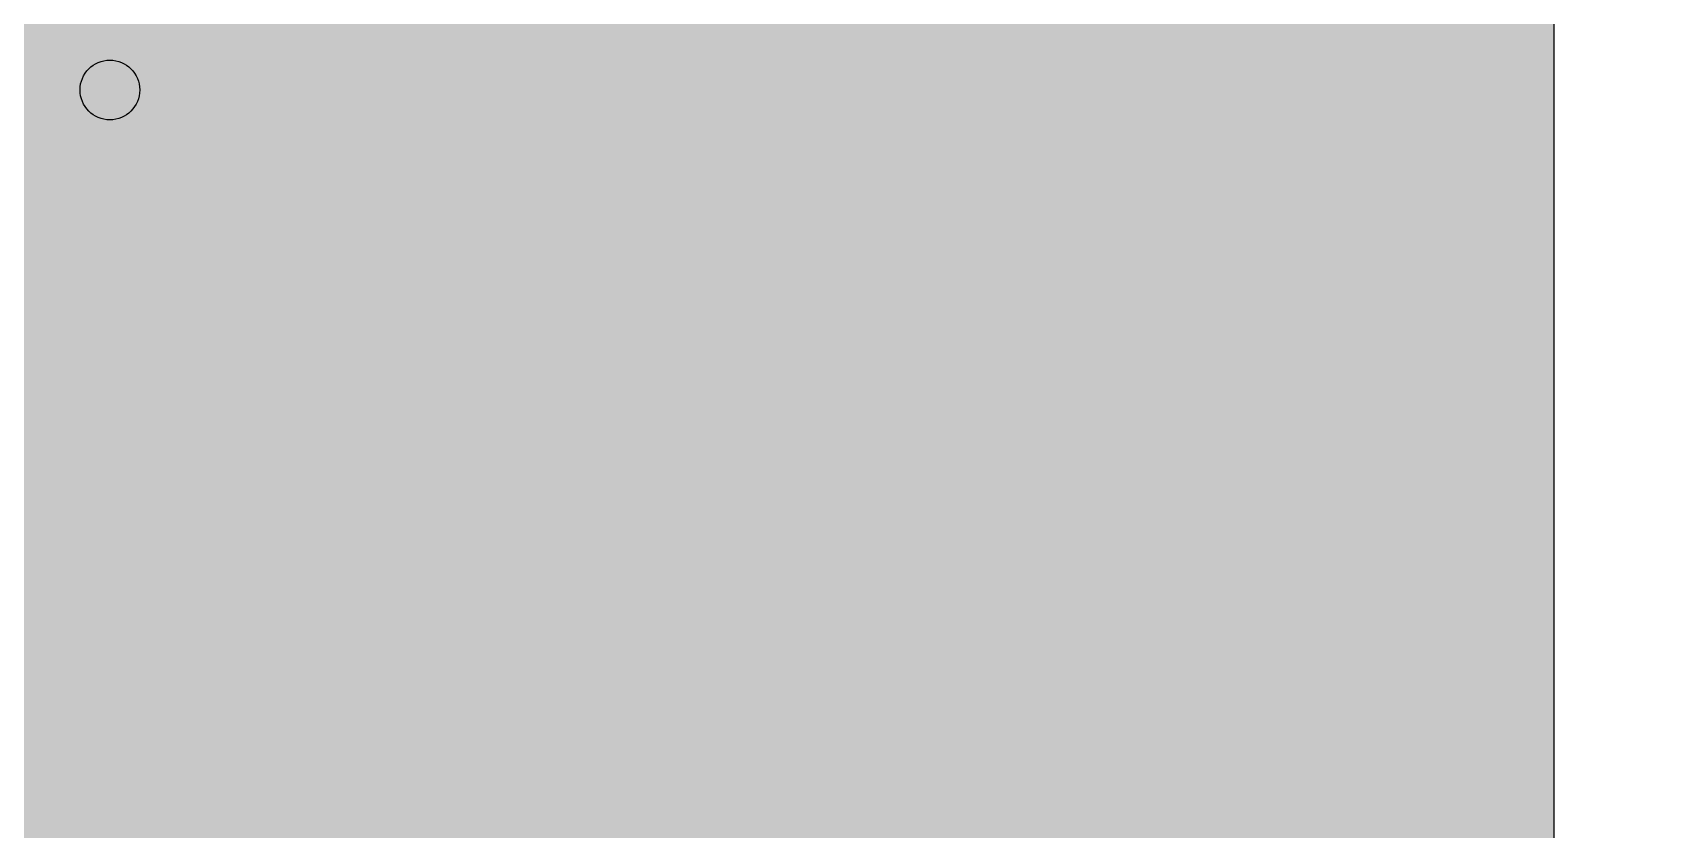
# Model space of a CAD drawing. Header units: millimetres. Extents: x 13722 to 114356, y -17117 to 61088.
# Drawn here: x 73308 to 76499, y 11380 to 12945 of the extents above; entities that cross this region are included whole.
import ezdxf

# ---------------------------------------------------------------- set-up
doc = ezdxf.new("R2010")
doc.units = ezdxf.units.MM
doc.layers.add('01', color=3, linetype='Continuous')
doc.layers.add('03_lighting', color=3, linetype='Continuous')

# ---------------------------------------------------------------- blocks, each defined once
blk = doc.blocks.new('lighting')
at = {"layer": '03_lighting'}
h = blk.add_hatch(dxfattribs=at)
h.set_pattern_fill('AR-CONC', color=256, scale=50)
h.paths.add_polyline_path([(93337, -567.7, 1), (93454.1, -567.7, 1)])
blk.add_circle((93395.5, -567.7), 58.6, dxfattribs=at)

msp = doc.modelspace()

# ---------------------------------------------------------------- hatches: boundary and pattern name
at = {"layer": '01', "lineweight": -2, "true_color": 0x999b37}
h = msp.add_hatch(dxfattribs=at)
h.set_pattern_fill('AR-SAND', color=55, scale=5)
h.set_pattern_definition([(37.5, (-19358.14, 21727.48), (-8.00016, 244.7066), [0, -193.04, 0, -215.9, 0, -206.375]), (7.5, (-19358.14, 21727.48), (224.7616, 358.4126), [0, -104.14, 0, -173.99, 0, -66.675]), (327.5, (-19514.35, 21727.48), (395.4962, 0.7186), [0, -63.5, 0, -228.6, 0, -298.45]), (317.5, (-19514.35, 21727.48), (381.7782, 111.4647), [0, -31.75, 0, -149.86, 0, -171.45])])
h.paths.add_polyline_path([(70453.8, 12983.3), (70453.8, 10764.6), (72599.6, 10043.3), (76293.8, 10043.3), (76293.8, 12983.3)], flags=17)
h.paths.add_polyline_path([(70453.8, 22943.3), (70453.8, 20883.3), (72903.8, 20883.3), (72903.8, 22943.3)], flags=17)
h.paths.add_polyline_path([(79063.8, 14353.3), (79063.8, 12513.3), (81313.8, 12513.3), (81313.8, 14353.3)], flags=17)
h.paths.add_polyline_path([(66994.8, 20603.3, 0.409585), (64324.8, 23223.3), (62204.1, 23223.3), (62204.1, 7963.3), (62204.1, 6963.3), (83214.7, 6963.3), (83214.7, 23223.3), (77183.8, 23223.3), (77183.8, 20603.3), (78783.8, 20603.3), (78783.8, 19033.3), (81593.8, 19033.3), (81593.8, 14633.3), (81593.8, 12233.3), (81593.8, 7963.3), (72553.8, 7963.3), (64324.8, 10463.3), (64324.8, 13163.3), (64324.8, 15543.3), (66994.8, 15543.3)])

# ---------------------------------------------------------------- linework, layer by layer
at = {"layer": '01'}
msp.add_lwpolyline([(76293.8, 10043.3), (76293.8, 12983.3), (70453.8, 12983.3), (70453.8, 10764.6), (72599.6, 10043.3)], close=True, dxfattribs=at)

# ---------------------------------------------------------------- block references
at = {"layer": '03_lighting'}
msp.add_blockref('lighting', (-19935.6, 13399.6), dxfattribs=at)

doc.saveas('drawing.dxf')
